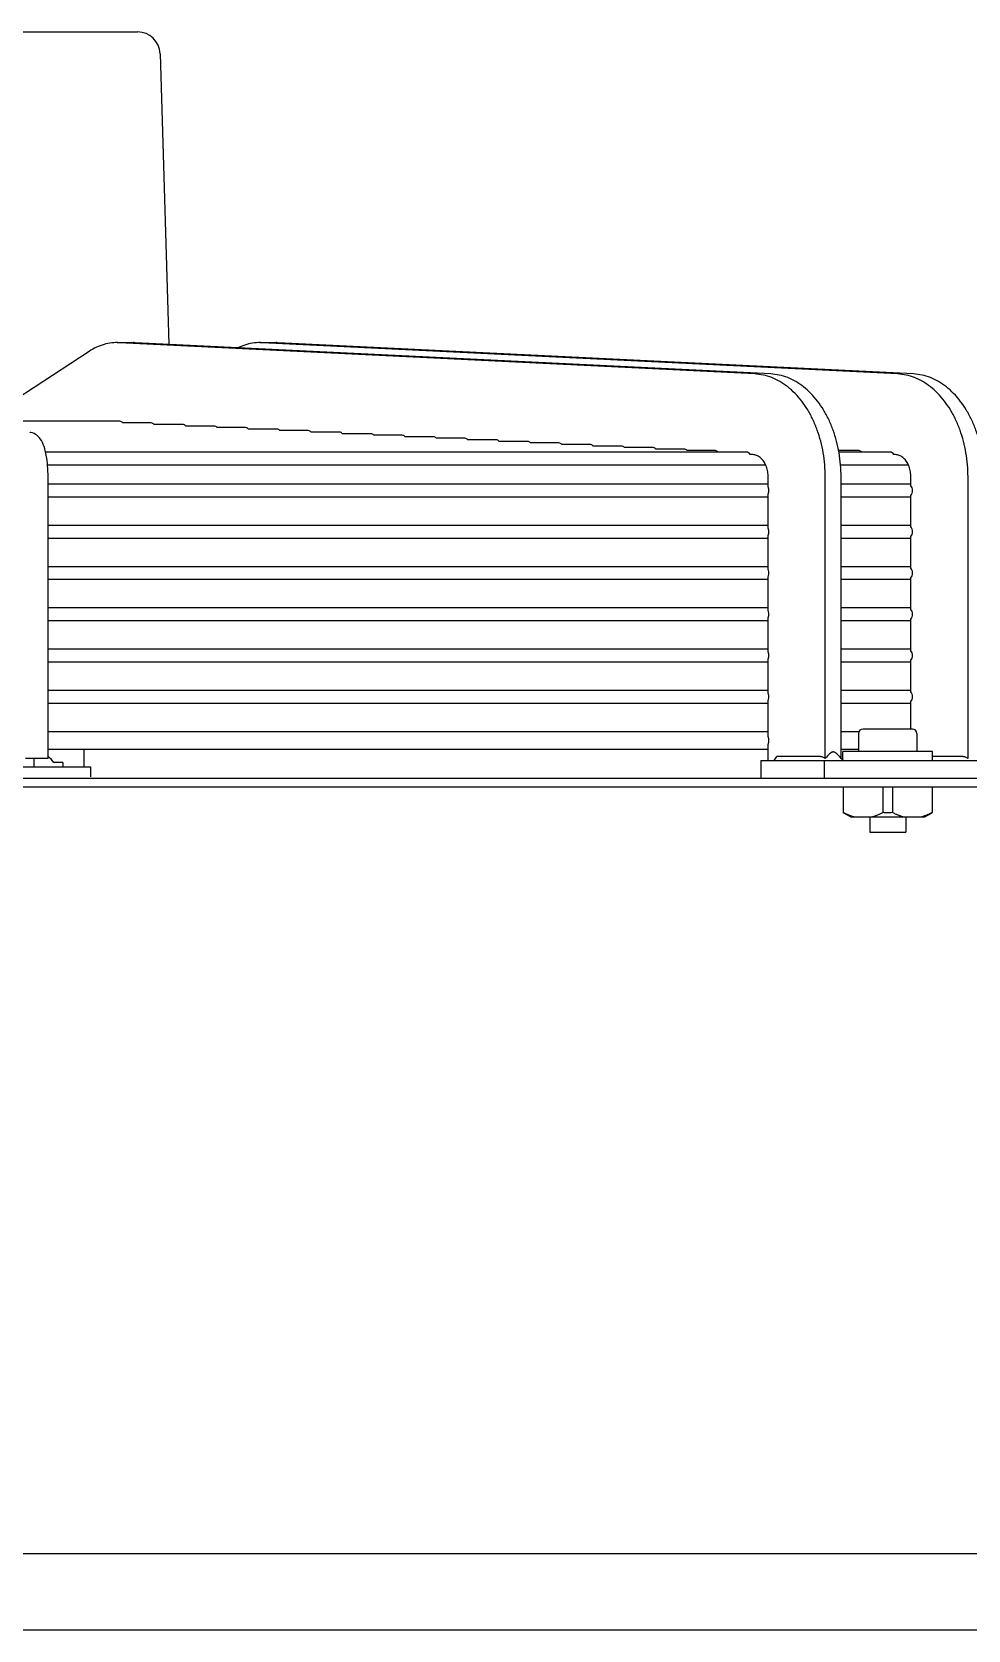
# Model space of a CAD drawing. Header units: millimetres. Extents: x 16200 to 32328, y 19251 to 29476.
# Drawn here: x 16802.62 to 16810.83, y 19596.54 to 19610.58 of the extents above; entities that cross this region are included whole.
import ezdxf

# ---------------------------------------------------------------- set-up
doc = ezdxf.new("R2010")
doc.units = ezdxf.units.MM
doc.header["$LTSCALE"] = 5
doc.layers.add('UNIT', color=6, linetype='Continuous')

msp = doc.modelspace()

# ---------------------------------------------------------------- linework, layer by layer
at = {"layer": 'UNIT'}
for p, q in [((16793.4669, 19610.5774), (16803.5462, 19610.5774)), ((16803.743, 19610.3866), (16803.8209, 19607.8341)), ((16803.3677, 19607.8489), (16803.5069, 19607.8489)), ((16808.9629, 19607.5739), (16803.388, 19607.8485)), ((16809.102, 19607.5739), (16803.5272, 19607.8485)), ((16804.6204, 19607.8489), (16804.7596, 19607.8489)), ((16810.2156, 19607.5739), (16804.6408, 19607.8485)), ((16810.3548, 19607.5739), (16804.78, 19607.8485)), ((16803.1215, 19607.7721), (16802.1846, 19607.1581)), ((16803.3908, 19607.1581), (16801.8852, 19607.1581)), ((16803.6667, 19607.1434), (16803.4175, 19607.1434)), ((16803.9425, 19607.1299), (16803.6925, 19607.1299)), ((16804.2181, 19607.1164), (16803.9682, 19607.1164)), ((16804.4936, 19607.1029), (16804.2438, 19607.1029)), ((16804.769, 19607.0894), (16804.5193, 19607.0894)), ((16805.0442, 19607.0759), (16804.7947, 19607.0759)), ((16805.3194, 19607.0624), (16805.0699, 19607.0624)), ((16805.5944, 19607.0489), (16805.345, 19607.0489)), ((16805.8694, 19607.0354), (16805.6201, 19607.0354)), ((16806.1444, 19607.0219), (16805.8951, 19607.0219)), ((16806.4192, 19607.0084), (16806.17, 19607.0084)), ((16806.694, 19606.9949), (16806.4448, 19606.9949)), ((16806.9688, 19606.9814), (16806.7196, 19606.9814)), ((16807.2435, 19606.9679), (16806.9944, 19606.9679)), ((16807.5181, 19606.9544), (16807.2691, 19606.9544)), ((16807.7927, 19606.9409), (16807.5437, 19606.9409)), ((16808.8909, 19606.8869), (16802.7386, 19606.8869)), ((16808.0673, 19606.9274), (16807.8183, 19606.9274)), ((16808.3419, 19606.9139), (16808.0929, 19606.9139)), ((16808.6164, 19606.9004), (16808.3675, 19606.9004)), ((16808.9454, 19606.8657), (16808.921, 19606.8669)), ((16809.8772, 19606.9004), (16809.6989, 19606.9004)), ((16810.1515, 19606.8869), (16809.7014, 19606.8869)), ((16810.1982, 19606.8657), (16810.1818, 19606.8665)), ((16802.7555, 19606.7767), (16809.0571, 19606.7767)), ((16802.7603, 19604.1995), (16802.7603, 19606.6689)), ((16809.0799, 19606.5797), (16809.0799, 19606.6689)), ((16809.581, 19604.1961), (16809.581, 19606.6689)), ((16809.7157, 19606.7767), (16810.3099, 19606.7767)), ((16809.7202, 19604.1995), (16809.7202, 19606.6689)), ((16810.3327, 19606.5921), (16810.3327, 19606.6689)), ((16810.8338, 19604.1961), (16810.8338, 19606.6689)), ((16809.0799, 19606.605), (16802.7603, 19606.605)), ((16803.0376, 19606.6064), (16803.0376, 19606.605)), ((16803.7873, 19606.6064), (16803.7852, 19606.605)), ((16803.9265, 19606.6064), (16803.9244, 19606.605)), ((16805.0059, 19606.6064), (16805.003, 19606.605)), ((16809.0799, 19606.2175), (16809.0799, 19606.5201)), ((16810.3327, 19606.605), (16809.7202, 19606.605)), ((16802.7603, 19606.4948), (16809.0799, 19606.4948)), ((16809.7202, 19606.4948), (16810.3327, 19606.4948)), ((16810.3327, 19606.2299), (16810.3327, 19606.5077)), ((16809.0799, 19606.2428), (16802.7603, 19606.2428)), ((16810.3327, 19606.2428), (16809.7202, 19606.2428)), ((16802.7603, 19606.1326), (16809.0799, 19606.1326)), ((16809.0799, 19605.8553), (16809.0799, 19606.1579)), ((16809.7202, 19606.1326), (16810.3327, 19606.1326)), ((16810.3327, 19605.8677), (16810.3327, 19606.1455)), ((16809.0799, 19605.8806), (16802.7603, 19605.8806)), ((16810.3327, 19605.8806), (16809.7202, 19605.8806)), ((16802.7603, 19605.7704), (16809.0799, 19605.7704)), ((16809.0799, 19605.4931), (16809.0799, 19605.7957)), ((16809.7202, 19605.7704), (16810.3327, 19605.7704)), ((16810.3327, 19605.5055), (16810.3327, 19605.7832)), ((16809.0799, 19605.5184), (16802.7603, 19605.5184)), ((16802.7603, 19605.4081), (16809.0799, 19605.4081)), ((16809.0799, 19605.1309), (16809.0799, 19605.4334)), ((16810.3327, 19605.5184), (16809.7202, 19605.5184)), ((16809.7202, 19605.4081), (16810.3327, 19605.4081)), ((16810.3327, 19605.1433), (16810.3327, 19605.421)), ((16809.0799, 19605.1562), (16802.7603, 19605.1562)), ((16810.3327, 19605.1562), (16809.7202, 19605.1562)), ((16802.7603, 19605.0459), (16809.0799, 19605.0459)), ((16809.0799, 19604.7687), (16809.0799, 19605.0712)), ((16809.7202, 19605.0459), (16810.3327, 19605.0459)), ((16810.3327, 19604.7811), (16810.3327, 19605.0588)), ((16809.0799, 19604.794), (16802.7603, 19604.794)), ((16809.0799, 19604.3906), (16809.0799, 19604.709)), ((16810.3327, 19604.794), (16809.7202, 19604.794)), ((16810.3327, 19604.4554), (16810.3327, 19604.6966)), ((16802.7603, 19604.6837), (16809.0799, 19604.6837)), ((16809.7202, 19604.6837), (16810.3327, 19604.6837)), ((16809.0799, 19604.4318), (16802.7603, 19604.4318)), ((16809.8766, 19604.4318), (16809.7202, 19604.4318)), ((16809.8734, 19604.416), (16809.8734, 19604.2585)), ((16810.3458, 19604.4554), (16809.9127, 19604.4554)), ((16810.3852, 19604.416), (16810.3852, 19604.2585)), ((16802.7603, 19604.2782), (16809.0799, 19604.2782)), ((16803.0769, 19604.1227), (16803.0769, 19604.2782)), ((16809.0799, 19604.1798), (16809.0799, 19604.3194)), ((16809.7202, 19604.2782), (16809.8734, 19604.2782)), ((16802.5635, 19604.1995), (16802.7603, 19604.1995)), ((16802.6376, 19604.1227), (16802.6376, 19604.1995)), ((16802.8889, 19604.1621), (16802.8101, 19604.1621)), ((16802.8889, 19604.1621), (16802.8889, 19604.1227)), ((16809.0157, 19604.1798), (16811.2428, 19604.1798)), ((16809.0157, 19604.1798), (16809.0157, 19604.0223)), ((16809.5393, 19604.2126), (16809.1549, 19604.2126)), ((16809.5725, 19604.1798), (16809.5725, 19604.0223)), ((16810.523, 19604.2585), (16809.7356, 19604.2585)), ((16809.7356, 19604.1842), (16809.7356, 19604.2585)), ((16810.523, 19604.1798), (16810.523, 19604.2585)), ((16810.792, 19604.2126), (16810.523, 19604.2126)), ((16781.6365, 19604.0223), (16815.3766, 19604.0223)), ((16793.8806, 19604.1227), (16803.1325, 19604.1227)), ((16803.1325, 19604.1227), (16803.1325, 19604.0361)), ((16815.3766, 19603.9436), (16781.6365, 19603.9436)), ((16809.7395, 19603.9436), (16809.7395, 19603.7214)), ((16810.0875, 19603.9436), (16810.0875, 19603.7214)), ((16810.171, 19603.9436), (16810.171, 19603.7214)), ((16810.519, 19603.9436), (16810.519, 19603.7214)), ((16809.8025, 19603.6837), (16809.7395, 19603.7201)), ((16810.456, 19603.6837), (16810.519, 19603.7201)), ((16809.8025, 19603.6837), (16810.456, 19603.6837)), ((16809.9718, 19603.6837), (16809.9718, 19603.5499)), ((16810.2867, 19603.6837), (16810.2867, 19603.5499)), ((16809.9718, 19603.5499), (16810.2867, 19603.5499)), ((16819.5989, 19597.2113), (16787.4001, 19597.2113)), ((16847.9461, 19596.542), (16787.6496, 19596.542))]:
    msp.add_line(p, q, dxfattribs=at)
for centre, radius, start, end in [((16803.5462, 19610.3806), 0.1969, 1.74849, 90), ((16803.8932, 19606.6132), 0.0787, 353.99009, 355.0051), ((16804.6806, 19606.6132), 0.0787, 184.9949, 186.00991), ((16809.9127, 19604.416), 0.0394, 90, 180), ((16810.3458, 19604.416), 0.0394, 0, 90), ((16802.6231, 19604.027), 0.2307, 35.84734, 53.50274)]:
    msp.add_arc(centre, radius, start, end, dxfattribs=at)
for centre, major_axis, ratio, start_param, end_param in [((16803.3908, 19607.103), (0, -0.0551), 0.71258, 2.3922752, 3.1416779), ((16803.6667, 19607.0882), (0, -0.0551), 0.712077, 2.4267654, 3.1416684), ((16803.9425, 19607.0747), (0, -0.0551), 0.7116416, 2.4267545, 3.1416584), ((16804.2181, 19607.0612), (0, -0.0551), 0.7112612, 2.4267455, 3.1416501), ((16804.4936, 19607.0477), (0, -0.0551), 0.7109269, 2.4267379, 3.1416431), ((16804.769, 19607.0343), (0, -0.0551), 0.7106314, 2.4267316, 3.1416373), ((16805.0442, 19607.0208), (0, -0.0551), 0.710369, 2.4267261, 3.1416323), ((16805.3194, 19607.0073), (0, -0.0551), 0.7101349, 2.4267215, 3.141628), ((16805.5944, 19606.9938), (0, -0.0551), 0.7099252, 2.4267175, 3.1416243), ((16805.8694, 19606.9803), (0, -0.0551), 0.7097366, 2.426714, 3.1416211), ((16806.1444, 19606.9668), (0, -0.0551), 0.7095663, 2.426711, 3.1416184), ((16806.4192, 19606.9533), (0, -0.0551), 0.7094121, 2.4267084, 3.1416159), ((16806.694, 19606.9398), (0, -0.0551), 0.7092719, 2.4267061, 3.1416138), ((16806.9688, 19606.9263), (0, -0.0551), 0.7091442, 2.426704, 3.1416119), ((16807.2435, 19606.9128), (0, -0.0551), 0.7090275, 2.4267022, 3.1416103), ((16807.5181, 19606.8993), (0, -0.0551), 0.7089205, 2.4267006, 3.1416088), ((16807.7927, 19606.8858), (0, -0.0551), 0.7088222, 2.4266992, 3.1416075), ((16808.0673, 19606.8723), (0, -0.0551), 0.7087318, 2.4266979, 3.1416063), ((16808.3419, 19606.8588), (0, -0.0551), 0.7086482, 2.4266968, 3.1416053), ((16808.6164, 19606.8453), (0, -0.0551), 0.708571, 2.4266957, 3.1416043), ((16808.8909, 19606.8318), (0, -0.0551), 0.7084995, 2.259884, 3.1416035), ((16809.8772, 19606.8453), (0, -0.0551), 0.7080429, 2.4266911, 3.1416001), ((16810.1515, 19606.8318), (0, -0.0551), 0.7079972, 2.2505647, 3.1415995), ((16804.9122, 19606.6705), (-0.0428, 0.0886), 0.2345697, 2.2595874, 2.2822309), ((16810.3076, 19606.5499), (0, -0.0551), 0.7079678, 1.5708033, 2.4433758), ((16810.3076, 19606.5499), (0, -0.0551), 0.7079678, 0.6982169, 1.5707894), ((16810.3076, 19606.1877), (0, -0.0551), 0.7079678, 1.5708033, 2.4433758), ((16810.3076, 19606.1877), (0, -0.0551), 0.7079678, 0.6982169, 1.5707894), ((16810.3076, 19605.8255), (0, -0.0551), 0.7079678, 1.5708033, 2.4433758), ((16810.3076, 19605.8255), (0, -0.0551), 0.7079678, 0.6982169, 1.5707894), ((16810.3076, 19605.4633), (0, -0.0551), 0.7079678, 1.5708033, 2.4433758), ((16810.3076, 19605.4633), (0, -0.0551), 0.7079678, 0.6982169, 1.5707894), ((16810.3076, 19605.1011), (0, -0.0551), 0.7079678, 1.5708033, 2.4433758), ((16810.3076, 19605.1011), (0, -0.0551), 0.7079678, 0.6982169, 1.5707894), ((16810.3076, 19604.7389), (0, -0.0551), 0.7079678, 1.5708033, 2.4433758), ((16810.3076, 19604.7389), (0, -0.0551), 0.7079678, 0.6982169, 1.5707894), ((16808.1589, 19605.5884), (0, -1.969), 0.7071068, 0.7736158, 0.7971806)]:
    msp.add_ellipse(centre, major_axis=major_axis, ratio=ratio, start_param=start_param, end_param=end_param, dxfattribs=at)
for points, knots in [([(16803.388, 19607.8484), (16803.3652, 19607.8496), (16803.3422, 19607.8488), (16803.3193, 19607.8461), (16803.2965, 19607.8435), (16803.2738, 19607.8389), (16803.2515, 19607.8325), (16803.2291, 19607.8261), (16803.2069, 19607.8178), (16803.1852, 19607.8077), (16803.1635, 19607.7976), (16803.1422, 19607.7858), (16803.1215, 19607.7722)], [0, 0, 0, 0, 0.2503763, 0.2503763, 0.2503763, 0.5005641, 0.5005641, 0.5005641, 0.7507518, 0.7507518, 0.7507518, 1, 1, 1, 1]), ([(16804.6408, 19607.8484), (16804.6179, 19607.8496), (16804.5949, 19607.8488), (16804.5721, 19607.8461), (16804.5492, 19607.8435), (16804.5266, 19607.8389), (16804.5042, 19607.8325), (16804.4818, 19607.8261), (16804.4597, 19607.8178), (16804.4379, 19607.8077), (16804.4354, 19607.8065), (16804.4328, 19607.8053), (16804.4302, 19607.8041)], [0, 0, 0, 0, 0.25037629, 0.25037629, 0.25037629, 0.50056405, 0.50056405, 0.50056405, 0.75075182, 0.75075182, 0.75075182, 0.78029111, 0.78029111, 0.78029111, 0.78029111]), ([(16809.581, 19606.6689), (16809.581, 19606.7044), (16809.5795, 19606.7403), (16809.5765, 19606.7757), (16809.5736, 19606.8112), (16809.5691, 19606.8461), (16809.5632, 19606.8808), (16809.5573, 19606.9154), (16809.5499, 19606.9498), (16809.5412, 19606.9833), (16809.5324, 19607.0167), (16809.5223, 19607.0493), (16809.5108, 19607.081), (16809.4993, 19607.1128), (16809.4864, 19607.1438), (16809.4724, 19607.1734), (16809.4584, 19607.203), (16809.4432, 19607.2313), (16809.4267, 19607.2583), (16809.4103, 19607.2854), (16809.3926, 19607.3112), (16809.3741, 19607.3354), (16809.3555, 19607.3595), (16809.3361, 19607.382), (16809.3156, 19607.4029), (16809.2952, 19607.4237), (16809.2737, 19607.443), (16809.2517, 19607.4603), (16809.2296, 19607.4777), (16809.207, 19607.4931), (16809.1837, 19607.5066), (16809.1603, 19607.5201), (16809.1363, 19607.5318), (16809.112, 19607.5413), (16809.0877, 19607.5509), (16809.0632, 19607.5583), (16809.0382, 19607.5638), (16809.0133, 19607.5692), (16808.988, 19607.5726), (16808.9629, 19607.5738)], [0, 0, 0, 0, 0.076921, 0.076921, 0.076921, 0.1538421, 0.1538421, 0.1538421, 0.2307631, 0.2307631, 0.2307631, 0.3076842, 0.3076842, 0.3076842, 0.3846052, 0.3846052, 0.3846052, 0.4615263, 0.4615263, 0.4615263, 0.5384473, 0.5384473, 0.5384473, 0.6153684, 0.6153684, 0.6153684, 0.6922894, 0.6922894, 0.6922894, 0.7692105, 0.7692105, 0.7692105, 0.8461315, 0.8461315, 0.8461315, 0.9230526, 0.9230526, 0.9230526, 1, 1, 1, 1]), ([(16809.7202, 19606.6689), (16809.7202, 19606.7044), (16809.7187, 19606.7403), (16809.7157, 19606.7757), (16809.7128, 19606.8112), (16809.7083, 19606.8461), (16809.7024, 19606.8808), (16809.6965, 19606.9154), (16809.6891, 19606.9498), (16809.6804, 19606.9833), (16809.6716, 19607.0167), (16809.6615, 19607.0493), (16809.65, 19607.081), (16809.6385, 19607.1128), (16809.6256, 19607.1438), (16809.6116, 19607.1734), (16809.5975, 19607.203), (16809.5823, 19607.2313), (16809.5659, 19607.2583), (16809.5495, 19607.2854), (16809.5318, 19607.3112), (16809.5133, 19607.3354), (16809.4947, 19607.3595), (16809.4753, 19607.382), (16809.4548, 19607.4029), (16809.4344, 19607.4237), (16809.4129, 19607.443), (16809.3909, 19607.4603), (16809.3688, 19607.4777), (16809.3462, 19607.4931), (16809.3229, 19607.5066), (16809.2995, 19607.5201), (16809.2755, 19607.5318), (16809.2512, 19607.5413), (16809.2269, 19607.5509), (16809.2024, 19607.5583), (16809.1774, 19607.5638), (16809.1525, 19607.5692), (16809.1272, 19607.5726), (16809.102, 19607.5738)], [0, 0, 0, 0, 0.076921, 0.076921, 0.076921, 0.1538421, 0.1538421, 0.1538421, 0.2307631, 0.2307631, 0.2307631, 0.3076842, 0.3076842, 0.3076842, 0.3846052, 0.3846052, 0.3846052, 0.4615263, 0.4615263, 0.4615263, 0.5384473, 0.5384473, 0.5384473, 0.6153684, 0.6153684, 0.6153684, 0.6922894, 0.6922894, 0.6922894, 0.7692105, 0.7692105, 0.7692105, 0.8461315, 0.8461315, 0.8461315, 0.9230526, 0.9230526, 0.9230526, 1, 1, 1, 1]), ([(16810.8338, 19606.6689), (16810.8338, 19606.7044), (16810.8323, 19606.7403), (16810.8293, 19606.7757), (16810.8263, 19606.8112), (16810.8219, 19606.8461), (16810.816, 19606.8808), (16810.8101, 19606.9154), (16810.8027, 19606.9498), (16810.7939, 19606.9833), (16810.7852, 19607.0167), (16810.7751, 19607.0493), (16810.7636, 19607.081), (16810.7521, 19607.1128), (16810.7392, 19607.1438), (16810.7251, 19607.1734), (16810.7111, 19607.203), (16810.6959, 19607.2313), (16810.6795, 19607.2583), (16810.663, 19607.2854), (16810.6454, 19607.3112), (16810.6268, 19607.3354), (16810.6083, 19607.3595), (16810.5888, 19607.382), (16810.5684, 19607.4029), (16810.5479, 19607.4237), (16810.5265, 19607.443), (16810.5044, 19607.4603), (16810.4824, 19607.4777), (16810.4598, 19607.4931), (16810.4364, 19607.5066), (16810.4131, 19607.5201), (16810.389, 19607.5318), (16810.3647, 19607.5413), (16810.3405, 19607.5509), (16810.3159, 19607.5583), (16810.291, 19607.5638), (16810.2661, 19607.5692), (16810.2407, 19607.5726), (16810.2156, 19607.5738)], [0, 0, 0, 0, 0.076921, 0.076921, 0.076921, 0.1538421, 0.1538421, 0.1538421, 0.2307631, 0.2307631, 0.2307631, 0.3076842, 0.3076842, 0.3076842, 0.3846052, 0.3846052, 0.3846052, 0.4615263, 0.4615263, 0.4615263, 0.5384473, 0.5384473, 0.5384473, 0.6153684, 0.6153684, 0.6153684, 0.6922894, 0.6922894, 0.6922894, 0.7692105, 0.7692105, 0.7692105, 0.8461315, 0.8461315, 0.8461315, 0.9230526, 0.9230526, 0.9230526, 1, 1, 1, 1]), ([(16810.973, 19606.6689), (16810.973, 19606.7044), (16810.9714, 19606.7403), (16810.9685, 19606.7757), (16810.9655, 19606.8112), (16810.9611, 19606.8461), (16810.9552, 19606.8808), (16810.9493, 19606.9154), (16810.9419, 19606.9498), (16810.9331, 19606.9833), (16810.9244, 19607.0167), (16810.9143, 19607.0493), (16810.9028, 19607.081), (16810.8913, 19607.1128), (16810.8784, 19607.1438), (16810.8643, 19607.1734), (16810.8503, 19607.203), (16810.8351, 19607.2313), (16810.8187, 19607.2583), (16810.8022, 19607.2854), (16810.7846, 19607.3112), (16810.766, 19607.3354), (16810.7475, 19607.3595), (16810.728, 19607.382), (16810.7076, 19607.4029), (16810.6871, 19607.4237), (16810.6657, 19607.443), (16810.6436, 19607.4603), (16810.6216, 19607.4777), (16810.5989, 19607.4931), (16810.5756, 19607.5066), (16810.5523, 19607.5201), (16810.5282, 19607.5318), (16810.5039, 19607.5413), (16810.4797, 19607.5509), (16810.4551, 19607.5583), (16810.4302, 19607.5638), (16810.4053, 19607.5692), (16810.3799, 19607.5726), (16810.3548, 19607.5738)], [0, 0, 0, 0, 0.076921, 0.076921, 0.076921, 0.1538421, 0.1538421, 0.1538421, 0.2307631, 0.2307631, 0.2307631, 0.3076842, 0.3076842, 0.3076842, 0.3846052, 0.3846052, 0.3846052, 0.4615263, 0.4615263, 0.4615263, 0.5384473, 0.5384473, 0.5384473, 0.6153684, 0.6153684, 0.6153684, 0.6922894, 0.6922894, 0.6922894, 0.7692105, 0.7692105, 0.7692105, 0.8461315, 0.8461315, 0.8461315, 0.9230526, 0.9230526, 0.9230526, 1, 1, 1, 1]), ([(16802.7603, 19606.6689), (16802.7603, 19606.7017), (16802.759, 19606.7345), (16802.7538, 19606.7979), (16802.75, 19606.8283), (16802.7396, 19606.8852), (16802.7332, 19606.9115), (16802.7166, 19606.9601), (16802.707, 19606.9825), (16802.6832, 19607.0152), (16802.6741, 19607.0257), (16802.6481, 19607.0462), (16802.6299, 19607.0562), (16802.6057, 19607.0608), (16802.6035, 19607.0612), (16802.6013, 19607.0615)], [1.5707963, 1.5707963, 1.5707963, 1.5707963, 1.8779743, 1.8779743, 2.1851522, 2.1851522, 2.4923302, 2.4923302, 2.7995081, 2.7995081, 2.9409737, 2.9409737, 3.0918576, 3.0918576, 3.1066861, 3.1066861, 3.1066861, 3.1066861]), ([(16809.0799, 19606.6689), (16809.0799, 19606.6766), (16809.0796, 19606.6844), (16809.0789, 19606.692), (16809.0783, 19606.6997), (16809.0773, 19606.7074), (16809.076, 19606.7149), (16809.0748, 19606.7224), (16809.0732, 19606.7299), (16809.0713, 19606.7371), (16809.0694, 19606.7444), (16809.0671, 19606.7515), (16809.0647, 19606.7584), (16809.0622, 19606.7653), (16809.0594, 19606.772), (16809.0563, 19606.7784), (16809.0533, 19606.7849), (16809.0499, 19606.7911), (16809.0464, 19606.797), (16809.0428, 19606.8028), (16809.039, 19606.8084), (16809.035, 19606.8137), (16809.0309, 19606.8189), (16809.0266, 19606.8238), (16809.0222, 19606.8284), (16809.0177, 19606.8329), (16809.0131, 19606.8371), (16809.0083, 19606.8409), (16809.0035, 19606.8446), (16808.9986, 19606.848), (16808.9935, 19606.851), (16808.9884, 19606.8539), (16808.9832, 19606.8564), (16808.9779, 19606.8585), (16808.9726, 19606.8606), (16808.9672, 19606.8622), (16808.9618, 19606.8634), (16808.9564, 19606.8646), (16808.9509, 19606.8653), (16808.9454, 19606.8656)], [0, 0, 0, 0, 0.076921, 0.076921, 0.076921, 0.153842, 0.153842, 0.153842, 0.230763, 0.230763, 0.230763, 0.307684, 0.307684, 0.307684, 0.384605, 0.384605, 0.384605, 0.461526, 0.461526, 0.461526, 0.538447, 0.538447, 0.538447, 0.615368, 0.615368, 0.615368, 0.692289, 0.692289, 0.692289, 0.7692101, 0.7692101, 0.7692101, 0.8461311, 0.8461311, 0.8461311, 0.9230521, 0.9230521, 0.9230521, 1, 1, 1, 1]), ([(16810.3327, 19606.6689), (16810.3327, 19606.6766), (16810.3323, 19606.6844), (16810.3317, 19606.692), (16810.331, 19606.6997), (16810.3301, 19606.7074), (16810.3288, 19606.7149), (16810.3275, 19606.7224), (16810.3259, 19606.7299), (16810.324, 19606.7371), (16810.3221, 19606.7444), (16810.3199, 19606.7515), (16810.3174, 19606.7584), (16810.3149, 19606.7653), (16810.3121, 19606.772), (16810.3091, 19606.7784), (16810.306, 19606.7849), (16810.3027, 19606.7911), (16810.2991, 19606.797), (16810.2955, 19606.8028), (16810.2917, 19606.8084), (16810.2877, 19606.8137), (16810.2837, 19606.8189), (16810.2794, 19606.8238), (16810.2749, 19606.8284), (16810.2705, 19606.8329), (16810.2659, 19606.8371), (16810.2611, 19606.8409), (16810.2563, 19606.8446), (16810.2513, 19606.848), (16810.2462, 19606.851), (16810.2411, 19606.8539), (16810.236, 19606.8564), (16810.2307, 19606.8585), (16810.2254, 19606.8606), (16810.22, 19606.8622), (16810.2146, 19606.8634), (16810.2091, 19606.8646), (16810.2037, 19606.8653), (16810.1982, 19606.8656)], [0, 0, 0, 0, 0.076921, 0.076921, 0.076921, 0.153842, 0.153842, 0.153842, 0.230763, 0.230763, 0.230763, 0.307684, 0.307684, 0.307684, 0.384605, 0.384605, 0.384605, 0.461526, 0.461526, 0.461526, 0.538447, 0.538447, 0.538447, 0.615368, 0.615368, 0.615368, 0.692289, 0.692289, 0.692289, 0.7692101, 0.7692101, 0.7692101, 0.8461311, 0.8461311, 0.8461311, 0.9230521, 0.9230521, 0.9230521, 1, 1, 1, 1]), ([(16809.0861, 19606.5499), (16809.0861, 19606.5567), (16809.085, 19606.5647), (16809.0823, 19606.5738), (16809.0812, 19606.5768), (16809.0799, 19606.5797)], [-0.830133896, -0.830133896, -0.830133896, -0.830133896, -0.778331745, -0.778331745, -0.754611842, -0.754611842, -0.754611842, -0.754611842]), ([(16809.0799, 19606.5201), (16809.0812, 19606.5229), (16809.0823, 19606.5259), (16809.085, 19606.5351), (16809.0861, 19606.5431), (16809.0861, 19606.5499)], [-0.075522054, -0.075522054, -0.075522054, -0.075522054, -0.051802151, -0.051802151, 0, 0, 0, 0]), ([(16809.0861, 19606.1877), (16809.0861, 19606.1945), (16809.085, 19606.2025), (16809.0823, 19606.2116), (16809.0812, 19606.2146), (16809.0799, 19606.2175)], [-0.830133896, -0.830133896, -0.830133896, -0.830133896, -0.778331745, -0.778331745, -0.754611842, -0.754611842, -0.754611842, -0.754611842]), ([(16809.0799, 19606.1579), (16809.0812, 19606.1607), (16809.0823, 19606.1637), (16809.085, 19606.1729), (16809.0861, 19606.1809), (16809.0861, 19606.1877)], [-0.075522054, -0.075522054, -0.075522054, -0.075522054, -0.051802151, -0.051802151, 0, 0, 0, 0]), ([(16809.0861, 19605.8255), (16809.0861, 19605.8323), (16809.085, 19605.8403), (16809.0823, 19605.8494), (16809.0812, 19605.8524), (16809.0799, 19605.8553)], [0, 0, 0, 0, 0.051802151, 0.051802151, 0.075522054, 0.075522054, 0.075522054, 0.075522054]), ([(16809.0799, 19605.7957), (16809.0812, 19605.7985), (16809.0823, 19605.8015), (16809.085, 19605.8107), (16809.0861, 19605.8187), (16809.0861, 19605.8255)], [0.754611842, 0.754611842, 0.754611842, 0.754611842, 0.778331745, 0.778331745, 0.830133896, 0.830133896, 0.830133896, 0.830133896]), ([(16809.0861, 19605.4633), (16809.0861, 19605.4701), (16809.085, 19605.4781), (16809.0823, 19605.4872), (16809.0812, 19605.4902), (16809.0799, 19605.4931)], [0, 0, 0, 0, 0.051802151, 0.051802151, 0.075522054, 0.075522054, 0.075522054, 0.075522054]), ([(16809.0799, 19605.4334), (16809.0812, 19605.4363), (16809.0823, 19605.4393), (16809.085, 19605.4485), (16809.0861, 19605.4565), (16809.0861, 19605.4633)], [0.754611843, 0.754611843, 0.754611843, 0.754611843, 0.778331746, 0.778331746, 0.830133897, 0.830133897, 0.830133897, 0.830133897]), ([(16809.0861, 19605.1011), (16809.0861, 19605.1079), (16809.085, 19605.1159), (16809.0823, 19605.125), (16809.0812, 19605.128), (16809.0799, 19605.1309)], [0, 0, 0, 0, 0.051802151, 0.051802151, 0.075522054, 0.075522054, 0.075522054, 0.075522054]), ([(16809.0799, 19605.0712), (16809.0812, 19605.0741), (16809.0823, 19605.0771), (16809.085, 19605.0863), (16809.0861, 19605.0943), (16809.0861, 19605.1011)], [0.754610412, 0.754610412, 0.754610412, 0.754610412, 0.77830675, 0.77830675, 0.830133897, 0.830133897, 0.830133897, 0.830133897]), ([(16809.0861, 19604.7389), (16809.0861, 19604.7457), (16809.085, 19604.7537), (16809.0823, 19604.7628), (16809.0812, 19604.7658), (16809.0799, 19604.7687)], [0, 0, 0, 0, 0.051802151, 0.051802151, 0.075522054, 0.075522054, 0.075522054, 0.075522054]), ([(16809.0799, 19604.709), (16809.0812, 19604.7119), (16809.0823, 19604.7149), (16809.085, 19604.7241), (16809.0861, 19604.7321), (16809.0861, 19604.7389)], [-0.075522054, -0.075522054, -0.075522054, -0.075522054, -0.051802151, -0.051802151, 0, 0, 0, 0]), ([(16809.0861, 19604.355), (16809.0861, 19604.3645), (16809.0846, 19604.3756), (16809.0814, 19604.3864), (16809.0807, 19604.3885), (16809.0799, 19604.3906)], [-1.156260963, -1.156260963, -1.156260963, -1.156260963, -1.084108004, -1.084108004, -1.067161101, -1.067161101, -1.067161101, -1.067161101]), ([(16809.0799, 19604.3194), (16809.0807, 19604.3215), (16809.0814, 19604.3236), (16809.0846, 19604.3344), (16809.0861, 19604.3455), (16809.0861, 19604.355)], [1.067161101, 1.067161101, 1.067161101, 1.067161101, 1.084108004, 1.084108004, 1.156260963, 1.156260963, 1.156260963, 1.156260963]), ([(16809.581, 19604.1961), (16809.5741, 19604.2011), (16809.5667, 19604.2056), (16809.5557, 19604.21), (16809.5522, 19604.211), (16809.5469, 19604.212), (16809.5453, 19604.2123), (16809.5422, 19604.2125), (16809.5407, 19604.2126), (16809.5393, 19604.2126)], [-0.15736197, -0.15736197, -0.15736197, -0.15736197, -0.07242537, -0.07242537, -0.03362782, -0.03362782, -0.01579049, -0.01579049, 0, 0, 0, 0]), ([(16809.6924, 19604.228), (16809.6891, 19604.2314), (16809.6861, 19604.2345), (16809.6771, 19604.2427), (16809.6715, 19604.247), (16809.6631, 19604.2514), (16809.6602, 19604.2526), (16809.655, 19604.2538), (16809.6528, 19604.2541), (16809.6484, 19604.2541), (16809.6462, 19604.2538), (16809.641, 19604.2526), (16809.6381, 19604.2514), (16809.6297, 19604.247), (16809.6241, 19604.2427), (16809.6076, 19604.2275), (16809.5956, 19604.2137), (16809.581, 19604.1961)], [-0.70512845, -0.70512845, -0.70512845, -0.70512845, -0.64697279, -0.64697279, -0.53019487, -0.53019487, -0.47055032, -0.47055032, -0.42676959, -0.42676959, -0.38298885, -0.38298885, -0.32334424, -0.32334424, -0.20656606, -0.20656606, -0.00000111, -0.00000111, -0.00000111, -0.00000111]), ([(16810.8338, 19604.1961), (16810.8268, 19604.2011), (16810.8194, 19604.2056), (16810.8084, 19604.21), (16810.8049, 19604.211), (16810.7997, 19604.212), (16810.798, 19604.2123), (16810.7949, 19604.2125), (16810.7935, 19604.2126), (16810.792, 19604.2126)], [-0.15736195, -0.15736195, -0.15736195, -0.15736195, -0.07243039, -0.07243039, -0.03362963, -0.03362963, -0.01579125, -0.01579125, 0, 0, 0, 0]), ([(16809.7395, 19603.7214), (16809.7395, 19603.7211), (16809.7395, 19603.7206), (16809.7395, 19603.7202), (16809.7395, 19603.7201), (16809.7395, 19603.7201)], [0, 0, 0, 0, 0.16666667, 0.33333333, 0.5, 0.5, 0.5, 0.5])]:
    msp.add_open_spline(points, degree=3, knots=knots, dxfattribs=at)
for points in [[(16803.5252, 19607.8485), (16803.5191, 19607.8488), (16803.513, 19607.8489), (16803.5069, 19607.8489)], [(16804.778, 19607.8485), (16804.7719, 19607.8488), (16804.7658, 19607.8489), (16804.7596, 19607.8489)], [(16809.6924, 19604.228), (16809.708, 19604.2117), (16809.7239, 19604.1956), (16809.7401, 19604.1798)], [(16809.8308, 19603.6837), (16809.8276, 19603.6847), (16809.8211, 19603.6867), (16809.8114, 19603.6899), (16809.8016, 19603.6935), (16809.7917, 19603.6973), (16809.7817, 19603.7015), (16809.7715, 19603.7059), (16809.7611, 19603.7107), (16809.7505, 19603.7158), (16809.7432, 19603.7195), (16809.7395, 19603.7214)], [(16810.0875, 19603.7214), (16810.0838, 19603.7195), (16810.0764, 19603.7158), (16810.0657, 19603.7106), (16810.0552, 19603.7058), (16810.045, 19603.7013), (16810.035, 19603.6972), (16810.0252, 19603.6934), (16810.0155, 19603.6899), (16810.0058, 19603.6866), (16809.9994, 19603.6847), (16809.9962, 19603.6837)], [(16810.171, 19603.7214), (16810.1664, 19603.7211), (16810.1571, 19603.7206), (16810.1432, 19603.7202), (16810.1293, 19603.72), (16810.1153, 19603.7202), (16810.1014, 19603.7206), (16810.0921, 19603.7211), (16810.0875, 19603.7214)], [(16810.2623, 19603.6837), (16810.2591, 19603.6847), (16810.2526, 19603.6867), (16810.2429, 19603.6899), (16810.2331, 19603.6935), (16810.2232, 19603.6973), (16810.2132, 19603.7015), (16810.203, 19603.7059), (16810.1926, 19603.7107), (16810.182, 19603.7158), (16810.1747, 19603.7195), (16810.171, 19603.7214)], [(16810.519, 19603.7214), (16810.5153, 19603.7195), (16810.5079, 19603.7158), (16810.4972, 19603.7106), (16810.4867, 19603.7058), (16810.4765, 19603.7013), (16810.4665, 19603.6972), (16810.4567, 19603.6934), (16810.447, 19603.6899), (16810.4373, 19603.6866), (16810.4309, 19603.6847), (16810.4277, 19603.6837)]]:
    msp.add_open_spline(points, degree=3, dxfattribs=at)

doc.saveas('drawing.dxf')
